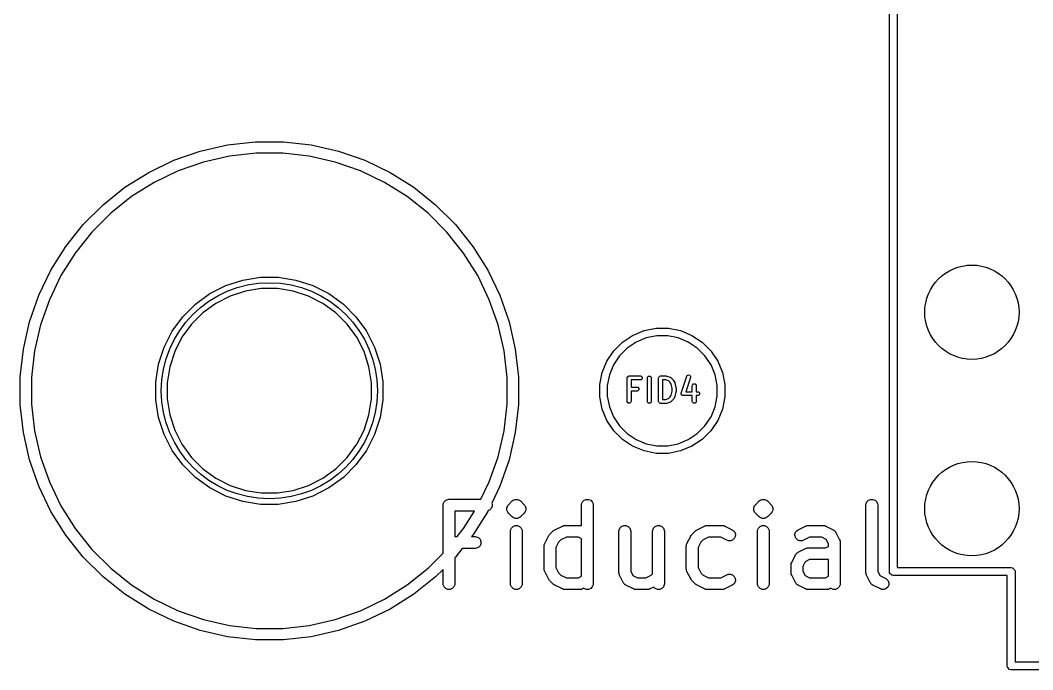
# Model space of a CAD drawing. Header units: inches. Extents: x 1.92 to 4.46, y -4.34 to -2.08.
# Drawn here: x 1.922 to 2.43, y -4.274 to -3.948 of the extents above; entities that cross this region are included whole.
import ezdxf

# ---------------------------------------------------------------- set-up
doc = ezdxf.new("R2010")
doc.units = ezdxf.units.IN
doc.header["$MEASUREMENT"] = 0
doc.layers.add('BLACK', color=250, linetype='CONTINUOUS')

msp = doc.modelspace()

# ---------------------------------------------------------------- linework, layer by layer
at = {"layer": 'BLACK', "linetype": 'CONTINUOUS'}
for p, q in [((2.35787, -4.22441), (2.35787, -3.82941)), ((2.36181, -3.82751), (2.36181, -4.22244)), ((2.01264, -4.01374), (2.02631, -4.01062)), ((2.02631, -4.01062), (2.04024, -4.00905)), ((2.04024, -4.00905), (2.05425, -4.00905)), ((2.05425, -4.00905), (2.06818, -4.01062)), ((2.06818, -4.01062), (2.08185, -4.01374)), ((1.99941, -4.01837), (2.01264, -4.01374)), ((2.02726, -4.01626), (2.01422, -4.01924)), ((2.04056, -4.01476), (2.02726, -4.01626)), ((2.05393, -4.01476), (2.04056, -4.01476)), ((2.06722, -4.01626), (2.05393, -4.01476)), ((2.08027, -4.01924), (2.06722, -4.01626)), ((2.08185, -4.01374), (2.09508, -4.01837)), ((1.98678, -4.02446), (1.99941, -4.01837)), ((2.01422, -4.01924), (2.0016, -4.02366)), ((2.09289, -4.02366), (2.08027, -4.01924)), ((2.09508, -4.01837), (2.10771, -4.02446)), ((1.97491, -4.03191), (1.98678, -4.02446)), ((2.0016, -4.02366), (1.98955, -4.02946)), ((2.10494, -4.02946), (2.09289, -4.02366)), ((2.10771, -4.02446), (2.11958, -4.03191)), ((1.96395, -4.04065), (1.97491, -4.03191)), ((1.98955, -4.02946), (1.97822, -4.03658)), ((2.11627, -4.03658), (2.10494, -4.02946)), ((2.11958, -4.03191), (2.13054, -4.04065)), ((1.97822, -4.03658), (1.96776, -4.04492)), ((2.12673, -4.04492), (2.11627, -4.03658)), ((1.95404, -4.05056), (1.96395, -4.04065)), ((2.13054, -4.04065), (2.14045, -4.05056)), ((1.96776, -4.04492), (1.9583, -4.05438)), ((2.13619, -4.05438), (2.12673, -4.04492)), ((1.9453, -4.06152), (1.95404, -4.05056)), ((2.14045, -4.05056), (2.14919, -4.06152)), ((1.9583, -4.05438), (1.94996, -4.06483)), ((2.14453, -4.06483), (2.13619, -4.05438)), ((1.93784, -4.07339), (1.9453, -4.06152)), ((2.14919, -4.06152), (2.15665, -4.07339)), ((1.94996, -4.06483), (1.94285, -4.07616)), ((2.15164, -4.07616), (2.14453, -4.06483)), ((1.93176, -4.08602), (1.93784, -4.07339)), ((1.94285, -4.07616), (1.93704, -4.08821)), ((2.0254, -4.08112), (2.03392, -4.07835)), ((2.03392, -4.07835), (2.04277, -4.07695)), ((2.04277, -4.07695), (2.05172, -4.07695)), ((2.05172, -4.07695), (2.06057, -4.07835)), ((2.06057, -4.07835), (2.06909, -4.08112)), ((2.15745, -4.08821), (2.15164, -4.07616)), ((2.15665, -4.07339), (2.16273, -4.08602)), ((2.01742, -4.08518), (2.0254, -4.08112)), ((2.04322, -4.08268), (2.03526, -4.08394)), ((2.05127, -4.08268), (2.04322, -4.08268)), ((2.05923, -4.08394), (2.05127, -4.08268)), ((2.06909, -4.08112), (2.07707, -4.08518)), ((1.92713, -4.09925), (1.93176, -4.08602)), ((1.93704, -4.08821), (1.93262, -4.10084)), ((2.01017, -4.09045), (2.01742, -4.08518)), ((2.0276, -4.08643), (2.02042, -4.09008)), ((2.03526, -4.08394), (2.0276, -4.08643)), ((2.06689, -4.08643), (2.05923, -4.08394)), ((2.07407, -4.09008), (2.06689, -4.08643)), ((2.07707, -4.08518), (2.08432, -4.09045)), ((2.16186, -4.10084), (2.15745, -4.08821)), ((2.16273, -4.08602), (2.16736, -4.09925)), ((2.00384, -4.09678), (2.01017, -4.09045)), ((2.02042, -4.09008), (2.0139, -4.09482)), ((2.08059, -4.09482), (2.07407, -4.09008)), ((2.08432, -4.09045), (2.09065, -4.09678)), ((1.99857, -4.10403), (2.00384, -4.09678)), ((2.0139, -4.09482), (2.00821, -4.10052)), ((2.08628, -4.10052), (2.08059, -4.09482)), ((2.09065, -4.09678), (2.09592, -4.10403)), ((1.92401, -4.11292), (1.92713, -4.09925)), ((1.93262, -4.10084), (1.92965, -4.11388)), ((2.00821, -4.10052), (2.00347, -4.10703)), ((2.09102, -4.10703), (2.08628, -4.10052)), ((2.16484, -4.11388), (2.16186, -4.10084)), ((2.16736, -4.09925), (2.17048, -4.11292)), ((2.22925, -4.10608), (2.23495, -4.10372)), ((2.23495, -4.10372), (2.24101, -4.10251)), ((2.24101, -4.10251), (2.24718, -4.10251)), ((2.24718, -4.10251), (2.25324, -4.10372)), ((2.25324, -4.10372), (2.25894, -4.10608)), ((1.9945, -4.11201), (1.99857, -4.10403)), ((2.00347, -4.10703), (1.99981, -4.11421)), ((2.09468, -4.11421), (2.09102, -4.10703)), ((2.09592, -4.10403), (2.09999, -4.11201)), ((2.22411, -4.10951), (2.22925, -4.10608)), ((2.23606, -4.10736), (2.23104, -4.10944)), ((2.24138, -4.1063), (2.23606, -4.10736)), ((2.24681, -4.1063), (2.24138, -4.1063)), ((2.25213, -4.10736), (2.24681, -4.1063)), ((2.25715, -4.10944), (2.25213, -4.10736)), ((2.25894, -4.10608), (2.26408, -4.10951)), ((1.92244, -4.12685), (1.92401, -4.11292)), ((1.92965, -4.11388), (1.92815, -4.12717)), ((1.99173, -4.12053), (1.9945, -4.11201)), ((2.09999, -4.11201), (2.10275, -4.12053)), ((2.16634, -4.12717), (2.16484, -4.11388)), ((2.17048, -4.11292), (2.17205, -4.12685)), ((2.21632, -4.11901), (2.21975, -4.11388)), ((2.21975, -4.11388), (2.22411, -4.10951)), ((2.22653, -4.11245), (2.22269, -4.11629)), ((2.23104, -4.10944), (2.22653, -4.11245)), ((2.26166, -4.11245), (2.25715, -4.10944)), ((2.2655, -4.11629), (2.26166, -4.11245)), ((2.26408, -4.10951), (2.26844, -4.11388)), ((2.26844, -4.11388), (2.27187, -4.11901)), ((1.99981, -4.11421), (1.99732, -4.12187)), ((2.09716, -4.12187), (2.09468, -4.11421)), ((2.21395, -4.12472), (2.21632, -4.11901)), ((2.22269, -4.11629), (2.21967, -4.1208)), ((2.26852, -4.1208), (2.2655, -4.11629)), ((2.27187, -4.11901), (2.27423, -4.12472)), ((1.99033, -4.12938), (1.99173, -4.12053)), ((1.99732, -4.12187), (1.99606, -4.12983)), ((2.09843, -4.12983), (2.09716, -4.12187)), ((2.10275, -4.12053), (2.10415, -4.12938)), ((2.21967, -4.1208), (2.21759, -4.12582)), ((2.27059, -4.12582), (2.26852, -4.1208)), ((1.92244, -4.12717), (1.92244, -4.12685)), ((1.92244, -4.14087), (1.92244, -4.12717)), ((1.92815, -4.12717), (1.92815, -4.14055)), ((2.16634, -4.14055), (2.16634, -4.12717)), ((2.17205, -4.12685), (2.17205, -4.14087)), ((2.21275, -4.13077), (2.21395, -4.12472)), ((2.21759, -4.12582), (2.21654, -4.13114)), ((2.22652, -4.12741), (2.22659, -4.12703)), ((2.22652, -4.13922), (2.22652, -4.12741)), ((2.22659, -4.12703), (2.22713, -4.1265)), ((2.22713, -4.1265), (2.2275, -4.12642)), ((2.2275, -4.12642), (2.23313, -4.12642)), ((2.23313, -4.12839), (2.22849, -4.12839)), ((2.22849, -4.12839), (2.22849, -4.13205)), ((2.23313, -4.12642), (2.2335, -4.1265)), ((2.2335, -4.12832), (2.23313, -4.12839)), ((2.2335, -4.1265), (2.23404, -4.12703)), ((2.23404, -4.12779), (2.2335, -4.12832)), ((2.23404, -4.12703), (2.23404, -4.12779)), ((2.23664, -4.12741), (2.23672, -4.12703)), ((2.23664, -4.13922), (2.23664, -4.12741)), ((2.23672, -4.12703), (2.23725, -4.1265)), ((2.23725, -4.1265), (2.238, -4.1265)), ((2.238, -4.1265), (2.23854, -4.12703)), ((2.23854, -4.12703), (2.23861, -4.12741)), ((2.23861, -4.12741), (2.23861, -4.13922)), ((2.24227, -4.12741), (2.24234, -4.12703)), ((2.24227, -4.13922), (2.24227, -4.12741)), ((2.24234, -4.12703), (2.24287, -4.1265)), ((2.24287, -4.1265), (2.24325, -4.12642)), ((2.24325, -4.12642), (2.24606, -4.12642)), ((2.2459, -4.12839), (2.24424, -4.12839)), ((2.24424, -4.12839), (2.24424, -4.13824)), ((2.24722, -4.12883), (2.2459, -4.12839)), ((2.24606, -4.12642), (2.24622, -4.12646)), ((2.24622, -4.12646), (2.24637, -4.12648)), ((2.24637, -4.12648), (2.24806, -4.12704)), ((2.24807, -4.12968), (2.24722, -4.12883)), ((2.24806, -4.12704), (2.2481, -4.12706)), ((2.2481, -4.12706), (2.24813, -4.12706)), ((2.24813, -4.12706), (2.24826, -4.12715)), ((2.24826, -4.12715), (2.2484, -4.12723)), ((2.2484, -4.12723), (2.24841, -4.12725)), ((2.24841, -4.12725), (2.24845, -4.12728)), ((2.24845, -4.12728), (2.24957, -4.1284)), ((2.24957, -4.1284), (2.24966, -4.12853)), ((2.24966, -4.12853), (2.24976, -4.12866)), ((2.24976, -4.12866), (2.25032, -4.12978)), ((2.25357, -4.13497), (2.25638, -4.12654)), ((2.25825, -4.12716), (2.25587, -4.1343)), ((2.25638, -4.12654), (2.25657, -4.1262)), ((2.25657, -4.1262), (2.25724, -4.12586)), ((2.25724, -4.12586), (2.25796, -4.1261)), ((2.25796, -4.1261), (2.25829, -4.12678)), ((2.25829, -4.12678), (2.25825, -4.12716)), ((2.27165, -4.13114), (2.27059, -4.12582)), ((2.27423, -4.12472), (2.27544, -4.13077)), ((1.99033, -4.12983), (1.99033, -4.12938)), ((1.99033, -4.13834), (1.99033, -4.12983)), ((1.99606, -4.12983), (1.99606, -4.13789)), ((2.09843, -4.13789), (2.09843, -4.12983)), ((2.10415, -4.12938), (2.10415, -4.13834)), ((2.21275, -4.13114), (2.21275, -4.13077)), ((2.21275, -4.13695), (2.21275, -4.13114)), ((2.21654, -4.13114), (2.21654, -4.13657)), ((2.22849, -4.13205), (2.23144, -4.13205)), ((2.23144, -4.13402), (2.22849, -4.13402)), ((2.22849, -4.13402), (2.22849, -4.13922)), ((2.23144, -4.13205), (2.23182, -4.13212)), ((2.23182, -4.13394), (2.23144, -4.13402)), ((2.23182, -4.13212), (2.23235, -4.13266)), ((2.23235, -4.13341), (2.23182, -4.13394)), ((2.23235, -4.13266), (2.23235, -4.13341)), ((2.24851, -4.13056), (2.24807, -4.12968)), ((2.24902, -4.13259), (2.24851, -4.13056)), ((2.24851, -4.13606), (2.24902, -4.13404)), ((2.24902, -4.13404), (2.24902, -4.13259)), ((2.25032, -4.12978), (2.25035, -4.12988)), ((2.25035, -4.12988), (2.25039, -4.12998)), ((2.25039, -4.12998), (2.25095, -4.13223)), ((2.25095, -4.13223), (2.25096, -4.13235)), ((2.25096, -4.13235), (2.25098, -4.13247)), ((2.25098, -4.13416), (2.25096, -4.13428)), ((2.25098, -4.13247), (2.25098, -4.13416)), ((2.25914, -4.13135), (2.25921, -4.13097)), ((2.25914, -4.1343), (2.25914, -4.13135)), ((2.25921, -4.13097), (2.25975, -4.13044)), ((2.25975, -4.13044), (2.2605, -4.13044)), ((2.2605, -4.13044), (2.26103, -4.13097)), ((2.26103, -4.13097), (2.26111, -4.13135)), ((2.26111, -4.13135), (2.26111, -4.1343)), ((2.27165, -4.13657), (2.27165, -4.13114)), ((2.27544, -4.13077), (2.27544, -4.13695)), ((1.99173, -4.14718), (1.99033, -4.13834)), ((1.99606, -4.13789), (1.99732, -4.14584)), ((2.09716, -4.14584), (2.09843, -4.13789)), ((2.10415, -4.13834), (2.10275, -4.14718)), ((2.21395, -4.143), (2.21275, -4.13695)), ((2.21654, -4.13657), (2.21759, -4.1419)), ((2.22659, -4.1396), (2.22652, -4.13922)), ((2.22849, -4.13922), (2.22841, -4.1396)), ((2.23672, -4.1396), (2.23664, -4.13922)), ((2.23861, -4.13922), (2.23854, -4.1396)), ((2.24234, -4.1396), (2.24227, -4.13922)), ((2.24424, -4.13824), (2.2459, -4.13824)), ((2.2459, -4.13824), (2.24722, -4.1378)), ((2.24722, -4.1378), (2.24807, -4.13695)), ((2.24807, -4.13695), (2.24851, -4.13606)), ((2.24957, -4.13823), (2.24845, -4.13935)), ((2.24966, -4.1381), (2.24957, -4.13823)), ((2.24976, -4.13797), (2.24966, -4.1381)), ((2.25032, -4.13685), (2.24976, -4.13797)), ((2.25035, -4.13674), (2.25032, -4.13685)), ((2.25039, -4.13665), (2.25035, -4.13674)), ((2.25095, -4.1344), (2.25039, -4.13665)), ((2.25096, -4.13428), (2.25095, -4.1344)), ((2.25352, -4.13535), (2.25357, -4.13497)), ((2.25359, -4.1355), (2.25352, -4.13535)), ((2.25359, -4.13566), (2.25359, -4.1355)), ((2.25375, -4.13582), (2.25359, -4.13566)), ((2.25385, -4.13603), (2.25375, -4.13582)), ((2.25401, -4.13608), (2.25385, -4.13603)), ((2.25412, -4.13619), (2.25401, -4.13608)), ((2.2545, -4.13627), (2.25412, -4.13619)), ((2.25914, -4.13627), (2.2545, -4.13627)), ((2.25587, -4.1343), (2.25914, -4.1343)), ((2.25914, -4.13922), (2.25914, -4.13627)), ((2.25921, -4.1396), (2.25914, -4.13922)), ((2.26111, -4.13922), (2.26103, -4.1396)), ((2.26111, -4.1343), (2.26181, -4.1343)), ((2.26181, -4.13627), (2.26111, -4.13627)), ((2.26111, -4.13627), (2.26111, -4.13922)), ((2.26181, -4.1343), (2.26219, -4.13437)), ((2.26219, -4.13619), (2.26181, -4.13627)), ((2.26219, -4.13437), (2.26272, -4.13491)), ((2.26272, -4.13566), (2.26219, -4.13619)), ((2.26272, -4.13491), (2.26272, -4.13566)), ((2.27059, -4.1419), (2.27165, -4.13657)), ((2.27544, -4.13695), (2.27423, -4.143)), ((1.92401, -4.1548), (1.92244, -4.14087)), ((1.92815, -4.14055), (1.92965, -4.15384)), ((2.16484, -4.15384), (2.16634, -4.14055)), ((2.17205, -4.14087), (2.17048, -4.1548)), ((2.21632, -4.14871), (2.21395, -4.143)), ((2.21759, -4.1419), (2.21967, -4.14691)), ((2.22713, -4.14013), (2.22659, -4.1396)), ((2.22788, -4.14013), (2.22713, -4.14013)), ((2.22841, -4.1396), (2.22788, -4.14013)), ((2.23725, -4.14013), (2.23672, -4.1396)), ((2.238, -4.14013), (2.23725, -4.14013)), ((2.23854, -4.1396), (2.238, -4.14013)), ((2.24287, -4.14013), (2.24234, -4.1396)), ((2.24325, -4.1402), (2.24287, -4.14013)), ((2.24606, -4.1402), (2.24325, -4.1402)), ((2.24622, -4.14017), (2.24606, -4.1402)), ((2.24637, -4.14015), (2.24622, -4.14017)), ((2.24806, -4.13959), (2.24637, -4.14015)), ((2.2481, -4.13957), (2.24806, -4.13959)), ((2.24813, -4.13957), (2.2481, -4.13957)), ((2.24826, -4.13948), (2.24813, -4.13957)), ((2.2484, -4.1394), (2.24826, -4.13948)), ((2.24841, -4.13938), (2.2484, -4.1394)), ((2.24845, -4.13935), (2.24841, -4.13938)), ((2.25975, -4.14013), (2.25921, -4.1396)), ((2.2605, -4.14013), (2.25975, -4.14013)), ((2.26103, -4.1396), (2.2605, -4.14013)), ((2.26852, -4.14691), (2.27059, -4.1419)), ((2.27423, -4.143), (2.27187, -4.14871)), ((1.9945, -4.1557), (1.99173, -4.14718)), ((1.99732, -4.14584), (1.99981, -4.15351)), ((2.09468, -4.15351), (2.09716, -4.14584)), ((2.10275, -4.14718), (2.09999, -4.1557)), ((2.21975, -4.15384), (2.21632, -4.14871)), ((2.21967, -4.14691), (2.22269, -4.15143)), ((2.2655, -4.15143), (2.26852, -4.14691)), ((2.27187, -4.14871), (2.26844, -4.15384)), ((1.92965, -4.15384), (1.93262, -4.16688)), ((1.99981, -4.15351), (2.00347, -4.16068)), ((2.09102, -4.16068), (2.09468, -4.15351)), ((2.16186, -4.16688), (2.16484, -4.15384)), ((2.22411, -4.15821), (2.21975, -4.15384)), ((2.22269, -4.15143), (2.22653, -4.15526)), ((2.26166, -4.15526), (2.2655, -4.15143)), ((2.26844, -4.15384), (2.26408, -4.15821)), ((1.92713, -4.16846), (1.92401, -4.1548)), ((1.99857, -4.16369), (1.9945, -4.1557)), ((2.09999, -4.1557), (2.09592, -4.16369)), ((2.17048, -4.1548), (2.16736, -4.16846)), ((2.22925, -4.16164), (2.22411, -4.15821)), ((2.22653, -4.15526), (2.23104, -4.15828)), ((2.23104, -4.15828), (2.23606, -4.16036)), ((2.25213, -4.16036), (2.25715, -4.15828)), ((2.25715, -4.15828), (2.26166, -4.15526)), ((2.26408, -4.15821), (2.25894, -4.16164)), ((2.00384, -4.17093), (1.99857, -4.16369)), ((2.00347, -4.16068), (2.00821, -4.1672)), ((2.08628, -4.1672), (2.09102, -4.16068)), ((2.09592, -4.16369), (2.09065, -4.17093)), ((2.23495, -4.164), (2.22925, -4.16164)), ((2.24101, -4.1652), (2.23495, -4.164)), ((2.23606, -4.16036), (2.24138, -4.16142)), ((2.24138, -4.16142), (2.24681, -4.16142)), ((2.24681, -4.16142), (2.25213, -4.16036)), ((2.25324, -4.164), (2.24718, -4.1652)), ((2.25894, -4.16164), (2.25324, -4.164)), ((1.93176, -4.18169), (1.92713, -4.16846)), ((1.93262, -4.16688), (1.93704, -4.17951)), ((2.00821, -4.1672), (2.0139, -4.1729)), ((2.08059, -4.1729), (2.08628, -4.1672)), ((2.15745, -4.17951), (2.16186, -4.16688)), ((2.16736, -4.16846), (2.16273, -4.18169)), ((2.24718, -4.1652), (2.24101, -4.1652)), ((2.01017, -4.17727), (2.00384, -4.17093)), ((2.0139, -4.1729), (2.02042, -4.17763)), ((2.07407, -4.17763), (2.08059, -4.1729)), ((2.09065, -4.17093), (2.08432, -4.17727)), ((1.93704, -4.17951), (1.94285, -4.19156)), ((2.01742, -4.18253), (2.01017, -4.17727)), ((2.02042, -4.17763), (2.0276, -4.18129)), ((2.06689, -4.18129), (2.07407, -4.17763)), ((2.08432, -4.17727), (2.07707, -4.18253)), ((2.15327, -4.18818), (2.15745, -4.17951)), ((1.93784, -4.19432), (1.93176, -4.18169)), ((2.0254, -4.1866), (2.01742, -4.18253)), ((2.0276, -4.18129), (2.03526, -4.18378)), ((2.03526, -4.18378), (2.04322, -4.18504)), ((2.05127, -4.18504), (2.05923, -4.18378)), ((2.05923, -4.18378), (2.06689, -4.18129)), ((2.07707, -4.18253), (2.06909, -4.1866)), ((2.16273, -4.18169), (2.15868, -4.19009)), ((2.03392, -4.18937), (2.0254, -4.1866)), ((2.04277, -4.19077), (2.03392, -4.18937)), ((2.04322, -4.18504), (2.05127, -4.18504)), ((2.06057, -4.18937), (2.05172, -4.19077)), ((2.06909, -4.1866), (2.06057, -4.18937)), ((2.13434, -4.19056), (2.13478, -4.18949)), ((2.13478, -4.18949), (2.13559, -4.18868)), ((2.13559, -4.18868), (2.13666, -4.18824)), ((2.13666, -4.18824), (2.13723, -4.18818)), ((2.13723, -4.18818), (2.15327, -4.18818)), ((2.16702, -4.19092), (2.16889, -4.18905)), ((2.16889, -4.18905), (2.16934, -4.18868)), ((2.16934, -4.18868), (2.1704, -4.18824)), ((2.1704, -4.18824), (2.17155, -4.18824)), ((2.17155, -4.18824), (2.17155, -4.18824)), ((2.17155, -4.18824), (2.17262, -4.18868)), ((2.17262, -4.18868), (2.17307, -4.18905)), ((2.17307, -4.18905), (2.17494, -4.19092)), ((2.2037, -4.19056), (2.20414, -4.18949)), ((2.20414, -4.18949), (2.20496, -4.18868)), ((2.20496, -4.18868), (2.20602, -4.18824)), ((2.20602, -4.18824), (2.20718, -4.18824)), ((2.20718, -4.18824), (2.20824, -4.18868)), ((2.20824, -4.18868), (2.20905, -4.18949)), ((2.20905, -4.18949), (2.2095, -4.19056)), ((2.29075, -4.19092), (2.29263, -4.18905)), ((2.29263, -4.18905), (2.29307, -4.18868)), ((2.29307, -4.18868), (2.29414, -4.18824)), ((2.29414, -4.18824), (2.29529, -4.18824)), ((2.29529, -4.18824), (2.29529, -4.18824)), ((2.29529, -4.18824), (2.29635, -4.18868)), ((2.29635, -4.18868), (2.2968, -4.18905)), ((2.2968, -4.18905), (2.29868, -4.19092)), ((2.34619, -4.19056), (2.34663, -4.18949)), ((2.34663, -4.18949), (2.34744, -4.18868)), ((2.34744, -4.18868), (2.34851, -4.18824)), ((2.34851, -4.18824), (2.34966, -4.18824)), ((2.34966, -4.18824), (2.35072, -4.18868)), ((2.35072, -4.18868), (2.35154, -4.18949)), ((2.35154, -4.18949), (2.35198, -4.19056)), ((1.9453, -4.20619), (1.93784, -4.19432)), ((1.94285, -4.19156), (1.94996, -4.20288)), ((2.05172, -4.19077), (2.04277, -4.19077)), ((2.13428, -4.19113), (2.13434, -4.19056)), ((2.13428, -4.21525), (2.13428, -4.19113)), ((2.14019, -4.19409), (2.14019, -4.20693)), ((2.15005, -4.19409), (2.14019, -4.19409)), ((2.14453, -4.20288), (2.15005, -4.19409)), ((2.15665, -4.19432), (2.14919, -4.20619)), ((2.15685, -4.19391), (2.15665, -4.19432)), ((2.15762, -4.19359), (2.15685, -4.19391)), ((2.15844, -4.19278), (2.15762, -4.19359)), ((2.15888, -4.19171), (2.15844, -4.19278)), ((2.15868, -4.19009), (2.15888, -4.19056)), ((2.15888, -4.19056), (2.15888, -4.19171)), ((2.16621, -4.19243), (2.16665, -4.19137)), ((2.16621, -4.19359), (2.16621, -4.19243)), ((2.16665, -4.19465), (2.16621, -4.19359)), ((2.16665, -4.19137), (2.16702, -4.19092)), ((2.16702, -4.1951), (2.16665, -4.19465)), ((2.16889, -4.19697), (2.16702, -4.1951)), ((2.17494, -4.1951), (2.17307, -4.19697)), ((2.17494, -4.19092), (2.17531, -4.19137)), ((2.17531, -4.19465), (2.17494, -4.1951)), ((2.17531, -4.19137), (2.17545, -4.19171)), ((2.17575, -4.19359), (2.17531, -4.19465)), ((2.17545, -4.19171), (2.17575, -4.19243)), ((2.17575, -4.19243), (2.17575, -4.19359)), ((2.20365, -4.19113), (2.2037, -4.19056)), ((2.20365, -4.20142), (2.20365, -4.19113)), ((2.2095, -4.19056), (2.20955, -4.19113)), ((2.20955, -4.19113), (2.20955, -4.2305)), ((2.28994, -4.19243), (2.29038, -4.19137)), ((2.28994, -4.19359), (2.28994, -4.19243)), ((2.29038, -4.19465), (2.28994, -4.19359)), ((2.29038, -4.19137), (2.29075, -4.19092)), ((2.29075, -4.1951), (2.29038, -4.19465)), ((2.29263, -4.19697), (2.29075, -4.1951)), ((2.29868, -4.1951), (2.2968, -4.19697)), ((2.29868, -4.19092), (2.29904, -4.19137)), ((2.29904, -4.19465), (2.29868, -4.1951)), ((2.29904, -4.19137), (2.29918, -4.19171)), ((2.29948, -4.19359), (2.29904, -4.19465)), ((2.29918, -4.19171), (2.29948, -4.19243)), ((2.29948, -4.19243), (2.29948, -4.19359)), ((2.34613, -4.19113), (2.34619, -4.19056)), ((2.34613, -4.22488), (2.34613, -4.19113)), ((2.35198, -4.19056), (2.35203, -4.19113)), ((2.35203, -4.19113), (2.35203, -4.22418)), ((2.16934, -4.19734), (2.16889, -4.19697)), ((2.1704, -4.19778), (2.16934, -4.19734)), ((2.17155, -4.19778), (2.1704, -4.19778)), ((2.1704, -4.19778), (2.1704, -4.19778)), ((2.17262, -4.19734), (2.17155, -4.19778)), ((2.17155, -4.19778), (2.17155, -4.19778)), ((2.17307, -4.19697), (2.17262, -4.19734)), ((2.29307, -4.19734), (2.29263, -4.19697)), ((2.29414, -4.19778), (2.29307, -4.19734)), ((2.29529, -4.19778), (2.29414, -4.19778)), ((2.29414, -4.19778), (2.29414, -4.19778)), ((2.29635, -4.19734), (2.29529, -4.19778)), ((2.29529, -4.19778), (2.29529, -4.19778)), ((2.2968, -4.19697), (2.29635, -4.19734)), ((1.94996, -4.20288), (1.9583, -4.21334)), ((2.1413, -4.20693), (2.14453, -4.20288)), ((2.16803, -4.20426), (2.16808, -4.20368)), ((2.16803, -4.2305), (2.16803, -4.20426)), ((2.16808, -4.20368), (2.16852, -4.20262)), ((2.16852, -4.20262), (2.16934, -4.2018)), ((2.16934, -4.2018), (2.1704, -4.20136)), ((2.1704, -4.20136), (2.17155, -4.20136)), ((2.17155, -4.20136), (2.17262, -4.2018)), ((2.17262, -4.2018), (2.17343, -4.20262)), ((2.17343, -4.20262), (2.17387, -4.20368)), ((2.17387, -4.20368), (2.17393, -4.20426)), ((2.17393, -4.20426), (2.17393, -4.2305)), ((2.18764, -4.20592), (2.18951, -4.20404)), ((2.18951, -4.20404), (2.18974, -4.20386)), ((2.18974, -4.20386), (2.18979, -4.2038)), ((2.18979, -4.2038), (2.18988, -4.20374)), ((2.18988, -4.20374), (2.18996, -4.20368)), ((2.18996, -4.20368), (2.19003, -4.20365)), ((2.19003, -4.20365), (2.19028, -4.20349)), ((2.19028, -4.20349), (2.19403, -4.20162)), ((2.19403, -4.20162), (2.19457, -4.20141)), ((2.19457, -4.20141), (2.19468, -4.2014)), ((2.19468, -4.2014), (2.19477, -4.20136)), ((2.19477, -4.20136), (2.19535, -4.20131)), ((2.19535, -4.20131), (2.20285, -4.20131)), ((2.20285, -4.20131), (2.20343, -4.20136)), ((2.20343, -4.20136), (2.20352, -4.2014)), ((2.20352, -4.2014), (2.20363, -4.20141)), ((2.20363, -4.20141), (2.20365, -4.20142)), ((2.22239, -4.20426), (2.22245, -4.20368)), ((2.22239, -4.22488), (2.22239, -4.20426)), ((2.22245, -4.20368), (2.22289, -4.20262)), ((2.22289, -4.20262), (2.22371, -4.2018)), ((2.22371, -4.2018), (2.22477, -4.20136)), ((2.22477, -4.20136), (2.22592, -4.20136)), ((2.22592, -4.20136), (2.22699, -4.2018)), ((2.22699, -4.2018), (2.2278, -4.20262)), ((2.2278, -4.20262), (2.22824, -4.20368)), ((2.22824, -4.20368), (2.2283, -4.20426)), ((2.2283, -4.20426), (2.2283, -4.22418)), ((2.23927, -4.20426), (2.23932, -4.20368)), ((2.23927, -4.22553), (2.23927, -4.20426)), ((2.23932, -4.20368), (2.23976, -4.20262)), ((2.23976, -4.20262), (2.24058, -4.2018)), ((2.24058, -4.2018), (2.24164, -4.20136)), ((2.24164, -4.20136), (2.2428, -4.20136)), ((2.2428, -4.20136), (2.24386, -4.2018)), ((2.24386, -4.2018), (2.24467, -4.20262)), ((2.24467, -4.20262), (2.24512, -4.20368)), ((2.24512, -4.20368), (2.24517, -4.20426)), ((2.24517, -4.20426), (2.24517, -4.2305)), ((2.25888, -4.20592), (2.26075, -4.20404)), ((2.26075, -4.20404), (2.26098, -4.20386)), ((2.26098, -4.20386), (2.26103, -4.2038)), ((2.26103, -4.2038), (2.26112, -4.20374)), ((2.26112, -4.20374), (2.2612, -4.20368)), ((2.2612, -4.20368), (2.26127, -4.20365)), ((2.26127, -4.20365), (2.26152, -4.20349)), ((2.26152, -4.20349), (2.26527, -4.20162)), ((2.26527, -4.20162), (2.26581, -4.20141)), ((2.26581, -4.20141), (2.26592, -4.2014)), ((2.26592, -4.2014), (2.26602, -4.20136)), ((2.26602, -4.20136), (2.26659, -4.20131)), ((2.26659, -4.20131), (2.27409, -4.20131)), ((2.27409, -4.20131), (2.27467, -4.20136)), ((2.27467, -4.20136), (2.27476, -4.2014)), ((2.27476, -4.2014), (2.27487, -4.20141)), ((2.27487, -4.20141), (2.27541, -4.20162)), ((2.27541, -4.20162), (2.27916, -4.20349)), ((2.27916, -4.20349), (2.27965, -4.2038)), ((2.27965, -4.2038), (2.28041, -4.20467)), ((2.28041, -4.20467), (2.28077, -4.20576)), ((2.29176, -4.20426), (2.29182, -4.20368)), ((2.29176, -4.2305), (2.29176, -4.20426)), ((2.29182, -4.20368), (2.29226, -4.20262)), ((2.29226, -4.20262), (2.29307, -4.2018)), ((2.29307, -4.2018), (2.29414, -4.20136)), ((2.29414, -4.20136), (2.29529, -4.20136)), ((2.29529, -4.20136), (2.29635, -4.2018)), ((2.29635, -4.2018), (2.29717, -4.20262)), ((2.29717, -4.20262), (2.29761, -4.20368)), ((2.29761, -4.20368), (2.29767, -4.20426)), ((2.29767, -4.20426), (2.29767, -4.2305)), ((2.31053, -4.20576), (2.3109, -4.20467)), ((2.3109, -4.20467), (2.31165, -4.2038)), ((2.31165, -4.2038), (2.31214, -4.20349)), ((2.31214, -4.20349), (2.31589, -4.20162)), ((2.31589, -4.20162), (2.31643, -4.20141)), ((2.31643, -4.20141), (2.31654, -4.2014)), ((2.31654, -4.2014), (2.31663, -4.20136)), ((2.31663, -4.20136), (2.31721, -4.20131)), ((2.31721, -4.20131), (2.32471, -4.20131)), ((2.32471, -4.20131), (2.32529, -4.20136)), ((2.32529, -4.20136), (2.32538, -4.2014)), ((2.32538, -4.2014), (2.32549, -4.20141)), ((2.32549, -4.20141), (2.32603, -4.20162)), ((2.32603, -4.20162), (2.32978, -4.20349)), ((2.32978, -4.20349), (2.32988, -4.20355)), ((2.32988, -4.20355), (2.32992, -4.20357)), ((2.32992, -4.20357), (2.32998, -4.20362)), ((2.32998, -4.20362), (2.33027, -4.2038)), ((2.33027, -4.2038), (2.33051, -4.20408)), ((2.33051, -4.20408), (2.33079, -4.20432)), ((2.33079, -4.20432), (2.33098, -4.20461)), ((2.33098, -4.20461), (2.33102, -4.20467)), ((2.33102, -4.20467), (2.33104, -4.20472)), ((2.33104, -4.20472), (2.3311, -4.20481)), ((2.3311, -4.20481), (2.33297, -4.20856)), ((1.95404, -4.21715), (1.9453, -4.20619)), ((2.14019, -4.20693), (2.1413, -4.20693)), ((2.14919, -4.20619), (2.1486, -4.20693)), ((2.1486, -4.20693), (2.15036, -4.20693)), ((2.15036, -4.20693), (2.15093, -4.20699)), ((2.15093, -4.20699), (2.152, -4.20743)), ((2.152, -4.20743), (2.15281, -4.20824)), ((2.15281, -4.20824), (2.15325, -4.20931)), ((2.15325, -4.20931), (2.15325, -4.21046)), ((2.18521, -4.21044), (2.18709, -4.20669)), ((2.18709, -4.20669), (2.18724, -4.20644)), ((2.18724, -4.20644), (2.18727, -4.20637)), ((2.18727, -4.20637), (2.18734, -4.20629)), ((2.18734, -4.20629), (2.18739, -4.2062)), ((2.18739, -4.2062), (2.18745, -4.20615)), ((2.18745, -4.20615), (2.18764, -4.20592)), ((2.19215, -4.20976), (2.1908, -4.21245)), ((2.19335, -4.20856), (2.19215, -4.20976)), ((2.19605, -4.20721), (2.19335, -4.20856)), ((2.20215, -4.20721), (2.19605, -4.20721)), ((2.20365, -4.20796), (2.20215, -4.20721)), ((2.20365, -4.2268), (2.20365, -4.20796)), ((2.25645, -4.21044), (2.25833, -4.20669)), ((2.25833, -4.20669), (2.25848, -4.20644)), ((2.25848, -4.20644), (2.25851, -4.20637)), ((2.25851, -4.20637), (2.25858, -4.20629)), ((2.25858, -4.20629), (2.25863, -4.2062)), ((2.25863, -4.2062), (2.25869, -4.20615)), ((2.25869, -4.20615), (2.25888, -4.20592)), ((2.26339, -4.20976), (2.26205, -4.21245)), ((2.26459, -4.20856), (2.26339, -4.20976)), ((2.26729, -4.20721), (2.26459, -4.20856)), ((2.27339, -4.20721), (2.26729, -4.20721)), ((2.27652, -4.20877), (2.27339, -4.20721)), ((2.27706, -4.20898), (2.27652, -4.20877)), ((2.27821, -4.20906), (2.27706, -4.20898)), ((2.2793, -4.2087), (2.27821, -4.20906)), ((2.28017, -4.20794), (2.2793, -4.2087)), ((2.28069, -4.20691), (2.28017, -4.20794)), ((2.28077, -4.20576), (2.28069, -4.20691)), ((2.31061, -4.20691), (2.31053, -4.20576)), ((2.31113, -4.20794), (2.31061, -4.20691)), ((2.312, -4.2087), (2.31113, -4.20794)), ((2.31309, -4.20906), (2.312, -4.2087)), ((2.31424, -4.20898), (2.31309, -4.20906)), ((2.31478, -4.20877), (2.31424, -4.20898)), ((2.31791, -4.20721), (2.31478, -4.20877)), ((2.32401, -4.20721), (2.31791, -4.20721)), ((2.32626, -4.20833), (2.32401, -4.20721)), ((2.32738, -4.21058), (2.32626, -4.20833)), ((2.33297, -4.20856), (2.33318, -4.2091)), ((2.33318, -4.2091), (2.33319, -4.20921)), ((2.33319, -4.20921), (2.33323, -4.20931)), ((2.33323, -4.20931), (2.33329, -4.20988)), ((2.33329, -4.20988), (2.33329, -4.2305)), ((1.9583, -4.21334), (1.96776, -4.2228)), ((2.12673, -4.2228), (2.13428, -4.21525)), ((2.14389, -4.21284), (2.14045, -4.21715)), ((2.15036, -4.21284), (2.14389, -4.21284)), ((2.15093, -4.21278), (2.15036, -4.21284)), ((2.152, -4.21234), (2.15093, -4.21278)), ((2.15281, -4.21152), (2.152, -4.21234)), ((2.15325, -4.21046), (2.15281, -4.21152)), ((2.1849, -4.21176), (2.18496, -4.21118)), ((2.1849, -4.22301), (2.1849, -4.21176)), ((2.18496, -4.21118), (2.185, -4.21108)), ((2.185, -4.21098), (2.18521, -4.21044)), ((2.185, -4.21108), (2.185, -4.21098)), ((2.1908, -4.21245), (2.1908, -4.22231)), ((2.25614, -4.21176), (2.2562, -4.21118)), ((2.25614, -4.22301), (2.25614, -4.21176)), ((2.2562, -4.21118), (2.25624, -4.21108)), ((2.25624, -4.21098), (2.25645, -4.21044)), ((2.25624, -4.21108), (2.25624, -4.21098)), ((2.26205, -4.21245), (2.26205, -4.22231)), ((2.31113, -4.21557), (2.31141, -4.21533)), ((2.31141, -4.21533), (2.31165, -4.21505)), ((2.31165, -4.21505), (2.31194, -4.21487)), ((2.31194, -4.21487), (2.312, -4.21482)), ((2.312, -4.21482), (2.31204, -4.2148)), ((2.31204, -4.2148), (2.31214, -4.21474)), ((2.31214, -4.21474), (2.31589, -4.21287)), ((2.31589, -4.21287), (2.31643, -4.21266)), ((2.31643, -4.21266), (2.31654, -4.21265)), ((2.31654, -4.21265), (2.31663, -4.21261)), ((2.31663, -4.21261), (2.31721, -4.21255)), ((2.31721, -4.21255), (2.32589, -4.21255)), ((2.32589, -4.21255), (2.32738, -4.21181)), ((2.32738, -4.21181), (2.32738, -4.21058)), ((1.96395, -4.22706), (1.95404, -4.21715)), ((2.14045, -4.21715), (2.14019, -4.21742)), ((2.14019, -4.21742), (2.14019, -4.2305)), ((2.30869, -4.22055), (2.30873, -4.22046)), ((2.30873, -4.22046), (2.30874, -4.22035)), ((2.30874, -4.22035), (2.30895, -4.21981)), ((2.30895, -4.21981), (2.31082, -4.21606)), ((2.31082, -4.21606), (2.31088, -4.21596)), ((2.31088, -4.21596), (2.3109, -4.21592)), ((2.3109, -4.21592), (2.31094, -4.21586)), ((2.31094, -4.21586), (2.31113, -4.21557)), ((2.31566, -4.21958), (2.31454, -4.22183)), ((2.31791, -4.21846), (2.31566, -4.21958)), ((2.32658, -4.21846), (2.31791, -4.21846)), ((2.32716, -4.2184), (2.32658, -4.21846)), ((2.32726, -4.21836), (2.32716, -4.2184)), ((2.32736, -4.21835), (2.32726, -4.21836)), ((2.32738, -4.21835), (2.32736, -4.21835)), ((2.32738, -4.2268), (2.32738, -4.21835)), ((1.96776, -4.2228), (1.97822, -4.23114)), ((2.11627, -4.23114), (2.12673, -4.2228)), ((2.13428, -4.22332), (2.13054, -4.22706)), ((2.13428, -4.2305), (2.13428, -4.22332)), ((2.18496, -4.22358), (2.1849, -4.22301)), ((2.185, -4.22368), (2.18496, -4.22358)), ((2.185, -4.22379), (2.185, -4.22368)), ((2.18521, -4.22433), (2.185, -4.22379)), ((2.18709, -4.22808), (2.18521, -4.22433)), ((2.1908, -4.22231), (2.19215, -4.22501)), ((2.19215, -4.22501), (2.19335, -4.2262)), ((2.22245, -4.22546), (2.22239, -4.22488)), ((2.22249, -4.22555), (2.22245, -4.22546)), ((2.2225, -4.22566), (2.22249, -4.22555)), ((2.2283, -4.22418), (2.22942, -4.22643)), ((2.2386, -4.2262), (2.23927, -4.22553)), ((2.2562, -4.22358), (2.25614, -4.22301)), ((2.25624, -4.22368), (2.2562, -4.22358)), ((2.25624, -4.22379), (2.25624, -4.22368)), ((2.25645, -4.22433), (2.25624, -4.22379)), ((2.25833, -4.22808), (2.25645, -4.22433)), ((2.26205, -4.22231), (2.26339, -4.22501)), ((2.26339, -4.22501), (2.26459, -4.2262)), ((2.30863, -4.22113), (2.30869, -4.22055)), ((2.30863, -4.22488), (2.30863, -4.22113)), ((2.30869, -4.22546), (2.30863, -4.22488)), ((2.30873, -4.22555), (2.30869, -4.22546)), ((2.30874, -4.22566), (2.30873, -4.22555)), ((2.31454, -4.22183), (2.31454, -4.22418)), ((2.31454, -4.22418), (2.31566, -4.22643)), ((2.34619, -4.22546), (2.34613, -4.22488)), ((2.34623, -4.22555), (2.34619, -4.22546)), ((2.34623, -4.22566), (2.34623, -4.22555)), ((2.35203, -4.22418), (2.35316, -4.22643)), ((2.35802, -4.22516), (2.35787, -4.22441)), ((2.35909, -4.22623), (2.35802, -4.22516)), ((2.36181, -4.22244), (2.4189, -4.22244)), ((2.4189, -4.22244), (2.41965, -4.22259)), ((2.41965, -4.22259), (2.42072, -4.22366)), ((2.42072, -4.22366), (2.42087, -4.22441)), ((2.42087, -4.22441), (2.42087, -4.26969)), ((1.97491, -4.2358), (1.96395, -4.22706)), ((2.13054, -4.22706), (2.11958, -4.2358)), ((2.13434, -4.23108), (2.13428, -4.2305)), ((2.14019, -4.2305), (2.14013, -4.23108)), ((2.16808, -4.23108), (2.16803, -4.2305)), ((2.17393, -4.2305), (2.17387, -4.23108)), ((2.18724, -4.22832), (2.18709, -4.22808)), ((2.18727, -4.2284), (2.18724, -4.22832)), ((2.18734, -4.22848), (2.18727, -4.2284)), ((2.18739, -4.22857), (2.18734, -4.22848)), ((2.18745, -4.22862), (2.18739, -4.22857)), ((2.18764, -4.22884), (2.18745, -4.22862)), ((2.18951, -4.23072), (2.18764, -4.22884)), ((2.19335, -4.2262), (2.19605, -4.22755)), ((2.19605, -4.22755), (2.20215, -4.22755)), ((2.20215, -4.22755), (2.20365, -4.2268)), ((2.20955, -4.2305), (2.2095, -4.23108)), ((2.22271, -4.2262), (2.2225, -4.22566)), ((2.22458, -4.22995), (2.22271, -4.2262)), ((2.22464, -4.23005), (2.22458, -4.22995)), ((2.22466, -4.23009), (2.22464, -4.23005)), ((2.22471, -4.23015), (2.22466, -4.23009)), ((2.22489, -4.23044), (2.22471, -4.23015)), ((2.22517, -4.23068), (2.22489, -4.23044)), ((2.22942, -4.22643), (2.23167, -4.22755)), ((2.23167, -4.22755), (2.2359, -4.22755)), ((2.2359, -4.22755), (2.2386, -4.2262)), ((2.24517, -4.2305), (2.24512, -4.23108)), ((2.25848, -4.22832), (2.25833, -4.22808)), ((2.25851, -4.2284), (2.25848, -4.22832)), ((2.25858, -4.22848), (2.25851, -4.2284)), ((2.25863, -4.22857), (2.25858, -4.22848)), ((2.25869, -4.22862), (2.25863, -4.22857)), ((2.25888, -4.22884), (2.25869, -4.22862)), ((2.26075, -4.23072), (2.25888, -4.22884)), ((2.26459, -4.2262), (2.26729, -4.22755)), ((2.26729, -4.22755), (2.27339, -4.22755)), ((2.27339, -4.22755), (2.27652, -4.22599)), ((2.27652, -4.22599), (2.27706, -4.22578)), ((2.27706, -4.22578), (2.27821, -4.2257)), ((2.27821, -4.2257), (2.2793, -4.22606)), ((2.2793, -4.22606), (2.28017, -4.22682)), ((2.28041, -4.23009), (2.27965, -4.23096)), ((2.28017, -4.22682), (2.28069, -4.22785)), ((2.28077, -4.229), (2.28041, -4.23009)), ((2.28069, -4.22785), (2.28077, -4.229)), ((2.29182, -4.23108), (2.29176, -4.2305)), ((2.29767, -4.2305), (2.29761, -4.23108)), ((2.30895, -4.2262), (2.30874, -4.22566)), ((2.31082, -4.22995), (2.30895, -4.2262)), ((2.31088, -4.23005), (2.31082, -4.22995)), ((2.3109, -4.23009), (2.31088, -4.23005)), ((2.31094, -4.23015), (2.3109, -4.23009)), ((2.31113, -4.23044), (2.31094, -4.23015)), ((2.31141, -4.23068), (2.31113, -4.23044)), ((2.31566, -4.22643), (2.31791, -4.22755)), ((2.31791, -4.22755), (2.32589, -4.22755)), ((2.32589, -4.22755), (2.32738, -4.2268)), ((2.33329, -4.2305), (2.33323, -4.23108)), ((2.34644, -4.2262), (2.34623, -4.22566)), ((2.34832, -4.22995), (2.34644, -4.2262)), ((2.34838, -4.23005), (2.34832, -4.22995)), ((2.34839, -4.23009), (2.34838, -4.23005)), ((2.34844, -4.23015), (2.34839, -4.23009)), ((2.34862, -4.23044), (2.34844, -4.23015)), ((2.3489, -4.23068), (2.34862, -4.23044)), ((2.35316, -4.22643), (2.35603, -4.22786)), ((2.35603, -4.22786), (2.35652, -4.22817)), ((2.35652, -4.22817), (2.35727, -4.22904)), ((2.35727, -4.22904), (2.35764, -4.23014)), ((2.35764, -4.23014), (2.35755, -4.23128)), ((2.35984, -4.22638), (2.35909, -4.22623)), ((2.41693, -4.22638), (2.35984, -4.22638)), ((2.41693, -4.27165), (2.41693, -4.22638)), ((1.97822, -4.23114), (1.98955, -4.23826)), ((2.10494, -4.23826), (2.11627, -4.23114)), ((2.13478, -4.23215), (2.13434, -4.23108)), ((2.13559, -4.23296), (2.13478, -4.23215)), ((2.13666, -4.2334), (2.13559, -4.23296)), ((2.13781, -4.2334), (2.13666, -4.2334)), ((2.13887, -4.23296), (2.13781, -4.2334)), ((2.13969, -4.23215), (2.13887, -4.23296)), ((2.14013, -4.23108), (2.13969, -4.23215)), ((2.16852, -4.23215), (2.16808, -4.23108)), ((2.16934, -4.23296), (2.16852, -4.23215)), ((2.1704, -4.2334), (2.16934, -4.23296)), ((2.17155, -4.2334), (2.1704, -4.2334)), ((2.17262, -4.23296), (2.17155, -4.2334)), ((2.17343, -4.23215), (2.17262, -4.23296)), ((2.17387, -4.23108), (2.17343, -4.23215)), ((2.18974, -4.2309), (2.18951, -4.23072)), ((2.18979, -4.23096), (2.18974, -4.2309)), ((2.18988, -4.23102), (2.18979, -4.23096)), ((2.18996, -4.23109), (2.18988, -4.23102)), ((2.19003, -4.23111), (2.18996, -4.23109)), ((2.19028, -4.23127), (2.19003, -4.23111)), ((2.19403, -4.23315), (2.19028, -4.23127)), ((2.19457, -4.23335), (2.19403, -4.23315)), ((2.19468, -4.23336), (2.19457, -4.23335)), ((2.19477, -4.2334), (2.19468, -4.23336)), ((2.19535, -4.23346), (2.19477, -4.2334)), ((2.20285, -4.23346), (2.19535, -4.23346)), ((2.20343, -4.2334), (2.20285, -4.23346)), ((2.20352, -4.23336), (2.20343, -4.2334)), ((2.20363, -4.23335), (2.20352, -4.23336)), ((2.20417, -4.23315), (2.20363, -4.23335)), ((2.20482, -4.23282), (2.20417, -4.23315)), ((2.20496, -4.23296), (2.20482, -4.23282)), ((2.20602, -4.2334), (2.20496, -4.23296)), ((2.20718, -4.2334), (2.20602, -4.2334)), ((2.20824, -4.23296), (2.20718, -4.2334)), ((2.20905, -4.23215), (2.20824, -4.23296)), ((2.2095, -4.23108), (2.20905, -4.23215)), ((2.22541, -4.23096), (2.22517, -4.23068)), ((2.2257, -4.23115), (2.22541, -4.23096)), ((2.22576, -4.2312), (2.2257, -4.23115)), ((2.2258, -4.23121), (2.22576, -4.2312)), ((2.2259, -4.23127), (2.2258, -4.23121)), ((2.22965, -4.23315), (2.2259, -4.23127)), ((2.23019, -4.23335), (2.22965, -4.23315)), ((2.2303, -4.23336), (2.23019, -4.23335)), ((2.2304, -4.2334), (2.2303, -4.23336)), ((2.23097, -4.23346), (2.2304, -4.2334)), ((2.2366, -4.23346), (2.23097, -4.23346)), ((2.23717, -4.2334), (2.2366, -4.23346)), ((2.23727, -4.23336), (2.23717, -4.2334)), ((2.23738, -4.23335), (2.23727, -4.23336)), ((2.23792, -4.23315), (2.23738, -4.23335)), ((2.23982, -4.2322), (2.23792, -4.23315)), ((2.24058, -4.23296), (2.23982, -4.2322)), ((2.24164, -4.2334), (2.24058, -4.23296)), ((2.2428, -4.2334), (2.24164, -4.2334)), ((2.24386, -4.23296), (2.2428, -4.2334)), ((2.24467, -4.23215), (2.24386, -4.23296)), ((2.24512, -4.23108), (2.24467, -4.23215)), ((2.26098, -4.2309), (2.26075, -4.23072)), ((2.26103, -4.23096), (2.26098, -4.2309)), ((2.26112, -4.23102), (2.26103, -4.23096)), ((2.2612, -4.23109), (2.26112, -4.23102)), ((2.26127, -4.23111), (2.2612, -4.23109)), ((2.26152, -4.23127), (2.26127, -4.23111)), ((2.26527, -4.23315), (2.26152, -4.23127)), ((2.26581, -4.23335), (2.26527, -4.23315)), ((2.26592, -4.23336), (2.26581, -4.23335)), ((2.26602, -4.2334), (2.26592, -4.23336)), ((2.26659, -4.23346), (2.26602, -4.2334)), ((2.27409, -4.23346), (2.26659, -4.23346)), ((2.27467, -4.2334), (2.27409, -4.23346)), ((2.27476, -4.23336), (2.27467, -4.2334)), ((2.27487, -4.23335), (2.27476, -4.23336)), ((2.27541, -4.23315), (2.27487, -4.23335)), ((2.27916, -4.23127), (2.27541, -4.23315)), ((2.27965, -4.23096), (2.27916, -4.23127)), ((2.29226, -4.23215), (2.29182, -4.23108)), ((2.29307, -4.23296), (2.29226, -4.23215)), ((2.29414, -4.2334), (2.29307, -4.23296)), ((2.29529, -4.2334), (2.29414, -4.2334)), ((2.29635, -4.23296), (2.29529, -4.2334)), ((2.29717, -4.23215), (2.29635, -4.23296)), ((2.29761, -4.23108), (2.29717, -4.23215)), ((2.31165, -4.23096), (2.31141, -4.23068)), ((2.31194, -4.23115), (2.31165, -4.23096)), ((2.312, -4.2312), (2.31194, -4.23115)), ((2.31204, -4.23121), (2.312, -4.2312)), ((2.31214, -4.23127), (2.31204, -4.23121)), ((2.31589, -4.23315), (2.31214, -4.23127)), ((2.31643, -4.23335), (2.31589, -4.23315)), ((2.31654, -4.23336), (2.31643, -4.23335)), ((2.31663, -4.2334), (2.31654, -4.23336)), ((2.31721, -4.23346), (2.31663, -4.2334)), ((2.32658, -4.23346), (2.31721, -4.23346)), ((2.32716, -4.2334), (2.32658, -4.23346)), ((2.32726, -4.23336), (2.32716, -4.2334)), ((2.32736, -4.23335), (2.32726, -4.23336)), ((2.3279, -4.23315), (2.32736, -4.23335)), ((2.32855, -4.23282), (2.3279, -4.23315)), ((2.32869, -4.23296), (2.32855, -4.23282)), ((2.32976, -4.2334), (2.32869, -4.23296)), ((2.33091, -4.2334), (2.32976, -4.2334)), ((2.33197, -4.23296), (2.33091, -4.2334)), ((2.33279, -4.23215), (2.33197, -4.23296)), ((2.33323, -4.23108), (2.33279, -4.23215)), ((2.34915, -4.23096), (2.3489, -4.23068)), ((2.34944, -4.23115), (2.34915, -4.23096)), ((2.34949, -4.2312), (2.34944, -4.23115)), ((2.34954, -4.23121), (2.34949, -4.2312)), ((2.34964, -4.23127), (2.34954, -4.23121)), ((2.35339, -4.23315), (2.34964, -4.23127)), ((2.35393, -4.23335), (2.35339, -4.23315)), ((2.35507, -4.23343), (2.35393, -4.23335)), ((2.35617, -4.23307), (2.35507, -4.23343)), ((2.35704, -4.23232), (2.35617, -4.23307)), ((2.35755, -4.23128), (2.35704, -4.23232)), ((1.98678, -4.24326), (1.97491, -4.2358)), ((1.98955, -4.23826), (2.0016, -4.24406)), ((2.09289, -4.24406), (2.10494, -4.23826)), ((2.11958, -4.2358), (2.10771, -4.24326)), ((1.99941, -4.24934), (1.98678, -4.24326)), ((2.0016, -4.24406), (2.01422, -4.24848)), ((2.08027, -4.24848), (2.09289, -4.24406)), ((2.10771, -4.24326), (2.09508, -4.24934)), ((2.01264, -4.25397), (1.99941, -4.24934)), ((2.01422, -4.24848), (2.02726, -4.25146)), ((2.06722, -4.25146), (2.08027, -4.24848)), ((2.09508, -4.24934), (2.08185, -4.25397)), ((2.02631, -4.25709), (2.01264, -4.25397)), ((2.02726, -4.25146), (2.04056, -4.25295)), ((2.04056, -4.25295), (2.05393, -4.25295)), ((2.05393, -4.25295), (2.06722, -4.25146)), ((2.08185, -4.25397), (2.06818, -4.25709)), ((2.04024, -4.25866), (2.02631, -4.25709)), ((2.05425, -4.25866), (2.04024, -4.25866)), ((2.06818, -4.25709), (2.05425, -4.25866)), ((2.42087, -4.26969), (2.47795, -4.26969)), ((2.41708, -4.27241), (2.41693, -4.27165)), ((2.41814, -4.27347), (2.41708, -4.27241)), ((2.4189, -4.27362), (2.41814, -4.27347)), ((2.47598, -4.27362), (2.4189, -4.27362))]:
    msp.add_line(p, q, dxfattribs=at)
at = {"layer": 'BLACK'}
for centre, radius in [((2.39921, -4.09449), 0.02362), ((2.39921, -4.09449), 0.02362), ((2.04724, -4.13386), 0.05413), ((2.04724, -4.13386), 0.05413), ((2.39921, -4.19291), 0.02362), ((2.39921, -4.19291), 0.02362)]:
    msp.add_circle(centre, radius, dxfattribs=at)

doc.saveas('drawing.dxf')
